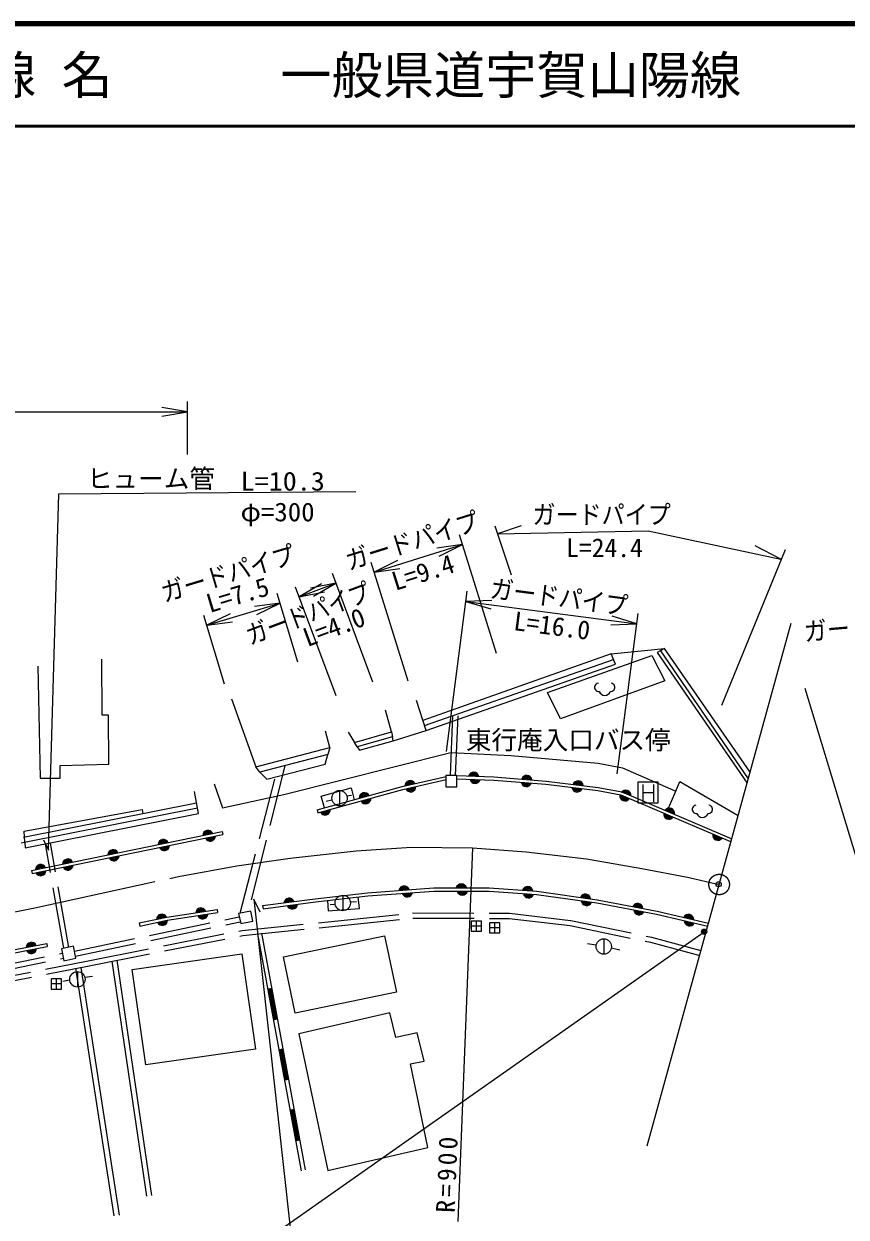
# Model space of a CAD drawing. Units: millimetres, scale not verified. Extents: x 40000 to 680000, y 20000 to 380000.
# Drawn here: x 191692 to 271983, y 263546 to 380000 of the extents above; entities that cross this region are included whole.
import ezdxf
from ezdxf.enums import TextEntityAlignment as Align

# ---------------------------------------------------------------- set-up
doc = ezdxf.new("R2010")
doc.units = ezdxf.units.MM
doc.header["$LTSCALE"] = 1000
doc.header["$PDMODE"] = 32
doc.header["$PDSIZE"] = 500
doc.linetypes.add('CHAIN', pattern=[18.5, 12, -1.5, 3.5, -1.5])
doc.linetypes.add('DASHED', pattern=[7.5, 6, -1.5])
for name, color, linetype, lineweight in [('M-BGD', 7, 'Continuous', 13), ('M-BMK', 2, 'CHAIN', 13), ('M-BMK-OTRS', 5, 'Continuous', 13), ('M-STR-HTXT', 7, 'Continuous', 13), ('M-TTL', 2, 'Continuous', 140), ('M-TTL-LINE', 7, 'Continuous', 50)]:
    doc.layers.add(name, color=color, linetype=linetype, lineweight=lineweight)
doc.layers.add('M-OTRS', color=6, linetype='Continuous')
doc.layers.add('M-TTL-TXT', color=7, linetype='Continuous')
doc.styles.add('ＭＳ ゴシック', font='')
doc.styles.get('ＭＳ ゴシック').set_extended_font_data('MS Gothic')

# ---------------------------------------------------------------- blocks, each defined once
blk = doc.blocks.new('open_arrow')
at = {"color": 0, "linetype": 'Continuous', "lineweight": -2}
blk.add_lwpolyline([(7.5, 1.25), (0, 0), (7.5, -1.25)], dxfattribs=at)

msp = doc.modelspace()

# ---------------------------------------------------------------- linework, layer by layer
at = {"layer": 'M-BGD'}
for p, q in [((230820, 311522), (249269, 317965)), ((249054, 318504), (254254, 319033)), ((253849, 318812), (262423, 306319)), ((262606, 306982), (254254, 319033)), ((227603, 310900), (227014, 313007)), ((221560, 309379), (221142, 310982)), ((228634, 305580), (232912, 306554)), ((233964, 306633), (237590, 306500)), ((233964, 306332), (237573, 306201)), ((237590, 306500), (242703, 306104)), ((220319, 303281), (228634, 305580)), ((220399, 302991), (228707, 305289)), ((222517, 305183), (222517, 303683)), ((228707, 305289), (232915, 306247)), ((237573, 306201), (242673, 305806)), ((242673, 305806), (247724, 305179)), ((242703, 306104), (247769, 305476)), ((247724, 305179), (249983, 304768)), ((247769, 305476), (250070, 305057)), ((251634, 305986), (251634, 303986)), ((253634, 305985), (251634, 305986)), ((252174, 304071), (252174, 305770)), ((253166, 305781), (253165, 304076)), ((253634, 303985), (253634, 305985)), ((191665, 300635), (208540, 303988)), ((221197, 304139), (221771, 304278)), ((223227, 304650), (223692, 304743)), ((249983, 304768), (260693, 300191)), ((250070, 305057), (260811, 300467)), ((251634, 303986), (253634, 303985)), ((252174, 304986), (253165, 304985)), ((191763, 300145), (208637, 303497)), ((220319, 303281), (220399, 302991)), ((192431, 297383), (211063, 301176)), ((192490, 297089), (211123, 300882)), ((211063, 301176), (211123, 300882)), ((192431, 297383), (192490, 297089)), ((220121, 294606), (225257, 295209)), ((220158, 294308), (225285, 294910)), ((222829, 294953), (222829, 293453)), ((225257, 295209), (231718, 295673)), ((225285, 294910), (231729, 295373)), ((231718, 295673), (237134, 295672)), ((231729, 295373), (237123, 295372)), ((237123, 295372), (241750, 295047)), ((237134, 295672), (241782, 295346)), ((241750, 295047), (247636, 294212)), ((241782, 295346), (247685, 294508)), ((208661, 293273), (210567, 293568)), ((210567, 293568), (210612, 293271)), ((215006, 293946), (220121, 294606)), ((215006, 293946), (215044, 293649)), ((215044, 293649), (220158, 294308)), ((221608, 294052), (222073, 294099)), ((223591, 294315), (224165, 294362)), ((247636, 294212), (253479, 293121)), ((247685, 294508), (253541, 293415)), ((202943, 292252), (205639, 292825)), ((203006, 291958), (205693, 292529)), ((205639, 292825), (208661, 293273)), ((205693, 292529), (208706, 292977)), ((208706, 292977), (210612, 293271)), ((236384, 292445), (235384, 292445)), ((235384, 292445), (235384, 291445)), ((235884, 291445), (235884, 292445)), ((236384, 291445), (236384, 292445)), ((253479, 293121), (258475, 291948)), ((253541, 293415), (258544, 292240)), ((202943, 292252), (203006, 291958)), ((218814, 268080), (214539, 291182)), ((219207, 268153), (214933, 291255)), ((236384, 291945), (235384, 291945)), ((235384, 291445), (236384, 291445)), ((238174, 292282), (237174, 292282)), ((237174, 292282), (237174, 291282)), ((238174, 291782), (237174, 291782)), ((237174, 291282), (238174, 291282)), ((237674, 291282), (237674, 292282)), ((238174, 291282), (238174, 292282)), ((175961, 286808), (193927, 290256)), ((193927, 290256), (193984, 289961)), ((246719, 290265), (247556, 290110)), ((248316, 290708), (248316, 289208)), ((176015, 286512), (193984, 289961)), ((249074, 289831), (249880, 289645)), ((196750, 287840), (200489, 263674)), ((197244, 287916), (200983, 263750)), ((200279, 288538), (203661, 265577)), ((200774, 288611), (204156, 265649)), ((195364, 286808), (194364, 286808)), ((194364, 286808), (194364, 285808)), ((194864, 285808), (194864, 286808)), ((195364, 285808), (195364, 286808)), ((195483, 286591), (196165, 286715)), ((196918, 287504), (196918, 286004)), ((197637, 286962), (198411, 287070)), ((195364, 286308), (194364, 286308)), ((194364, 285808), (195364, 285808)), ((215932, 285852), (215539, 285779)), ((216164, 282844), (215618, 285794)), ((216242, 282859), (215696, 285808)), ((216321, 282873), (215775, 285823)), ((216400, 282888), (215854, 285838)), ((216085, 282829), (216478, 282902)), ((217024, 279952), (216631, 279880)), ((217255, 276944), (216709, 279894)), ((217334, 276959), (216788, 279909)), ((217413, 276973), (216867, 279923)), ((217491, 276988), (216945, 279938)), ((217177, 276930), (217570, 277002)), ((218116, 274052), (217722, 273980)), ((218347, 271044), (217801, 273994)), ((218426, 271059), (217880, 274009)), ((218504, 271073), (217958, 274023)), ((218583, 271088), (218037, 274038)), ((218268, 271030), (218662, 271103))]:
    msp.add_line(p, q, dxfattribs=at)
at = {"layer": 'M-BGD', "linetype": 'DASHED'}
for p, q in [((233335, 306633), (233588, 312488)), ((233835, 306611), (234087, 312467)), ((217172, 307601), (213598, 293362)), ((212825, 293203), (216493, 307427)), ((184143, 298267), (191785, 300150)), ((195582, 289784), (193796, 299963)), ((196075, 289871), (194289, 300050)), ((196633, 289496), (212725, 292865)), ((196736, 289006), (212827, 292375)), ((213004, 291530), (222348, 292470)), ((222348, 292470), (229634, 293235)), ((222399, 291972), (229659, 292735)), ((229634, 293235), (239116, 293199)), ((229659, 292735), (239086, 292699)), ((239086, 292699), (245032, 292007)), ((239116, 293199), (245112, 292501)), ((245112, 292501), (252991, 290861)), ((197979, 288570), (213004, 291530)), ((213078, 291035), (222399, 291972)), ((245032, 292007), (252875, 290374)), ((198075, 288079), (213078, 291035)), ((252875, 290374), (257681, 289094)), ((252991, 290861), (257810, 289577)), ((173136, 284708), (195448, 289310)), ((173237, 284218), (195549, 288821)), ((186439, 286306), (197979, 288570)), ((186537, 285815), (198075, 288079))]:
    msp.add_line(p, q, dxfattribs=at)
at = {"layer": 'M-BGD'}
for points in [[(193063, 317322), (193294, 306376), (195246, 306375), (195246, 307630), (199987, 307746), (199965, 312541), (199330, 312541), (199300, 318011)], [(230977, 311023), (249456, 317496), (249054, 318504), (230663, 312019)], [(254254, 319033), (253533, 318638), (262304, 305888)], [(211974, 314122), (214343, 307497), (221560, 309379), (221385, 308681), (214726, 306974), (214343, 307497)], [(227742, 310032), (230977, 311023), (230047, 313975)], [(223373, 310877), (223977, 309878), (227603, 310900), (227696, 310420), (224240, 309460), (223977, 309878)], [(224240, 309460), (224457, 309134), (227742, 310032), (227696, 310420)], [(210267, 305819), (211103, 303483), (217073, 304789), (233389, 308900), (239229, 308585), (247770, 307852), (250140, 307398), (255357, 305120)], [(214726, 306974), (215424, 306277), (221106, 307740), (221385, 308681)], [(221062, 303486), (220717, 304639), (223641, 305433), (223956, 304286)], [(254519, 303156), (255357, 305120), (255753, 306049), (261440, 302752)], [(191785, 300150), (191818, 299571), (208750, 302930), (208367, 305092)], [(191785, 300150), (191719, 301224), (203253, 303318), (203294, 302945)], [(221332, 294446), (221421, 293433), (224479, 293659), (224338, 294799)], [(230084, 281543), (228015, 281078), (227411, 283495), (218545, 281440)], [(218545, 281440), (221366, 268105), (231145, 270352), (229433, 278498), (230781, 278753), (230084, 281543)]]:
    msp.add_lwpolyline(points, dxfattribs=at)
for points in [[(242834, 314758), (253014, 318347), (254269, 315872), (244088, 312178)], [(232910, 305548), (233964, 305548), (233964, 306633), (232910, 306633)], [(212662, 293169), (212863, 292193), (214042, 292436), (213841, 293412)], [(195357, 289737), (195605, 288569), (196777, 288818), (196529, 289985)], [(217050, 288949), (226916, 291004), (228064, 285496), (218197, 283440)], [(202280, 287720), (212971, 289252), (214305, 279947), (203613, 278415)]]:
    msp.add_lwpolyline(points, close=True, dxfattribs=at)
for centre, radius in [((222517, 304433), 750), ((222829, 294203), 750), ((258123, 291404), 250), ((258123, 291404), 200), ((258123, 291404), 150), ((258123, 291404), 100), ((258123, 291404), 50), ((258123, 291404), 20), ((248316, 289958), 750), ((196918, 286754), 750)]:
    msp.add_circle(centre, radius, dxfattribs=at)
for centre, radius, start, end in [((247815, 315252), 400, 95.97025, 279.29191), ((249011, 315252), 400, 260.68774, 84.0094), ((248413, 315017), 557, 196.70977, 343.26988), ((235617, 306460), 512, 10.58987, 165.2291), ((235617, 306460), 410, 13.83516, 161.9838), ((235762, 306379), 512, 190.58987, 345.2291), ((235617, 306460), 308, 19.36961, 156.44935), ((235762, 306379), 410, 193.83516, 341.9838), ((235617, 306460), 205, 31.19287, 144.62609), ((235762, 306379), 308, 199.36961, 336.44935), ((240791, 306139), 512, 8.25159, 162.89082), ((240791, 306139), 410, 11.49688, 159.64552), ((240791, 306139), 308, 17.03133, 154.11108), ((240791, 306139), 205, 28.85459, 142.28781), ((229412, 305637), 512, 25.77876, 180.418), ((229452, 305567), 512, 205.838, 0.47723), ((229412, 305637), 410, 29.02406, 177.1727), ((229452, 305567), 410, 209.0833, 357.23194), ((229412, 305637), 308, 34.55851, 171.63825), ((229452, 305567), 308, 214.61774, 351.69749), ((229412, 305637), 205, 46.38177, 159.81499), ((229452, 305567), 205, 226.441, 339.87423), ((235762, 306379), 205, 211.19287, 324.62609), ((240760, 306067), 512, 188.25159, 342.89082), ((240760, 306067), 410, 191.49688, 339.64552), ((240760, 306067), 308, 197.03133, 334.11108), ((240760, 306067), 205, 208.85459, 322.28781), ((245713, 305542), 512, 185.6099, 340.24913), ((245713, 305542), 410, 188.85519, 337.00383), ((245804, 305606), 512, 5.6099, 160.24913), ((245713, 305542), 308, 194.38964, 331.46938), ((245804, 305606), 410, 8.85519, 157.00383), ((245713, 305542), 205, 206.2129, 319.64612), ((245804, 305606), 308, 14.38964, 151.46938), ((245804, 305606), 205, 26.2129, 139.64612), ((250445, 304714), 512, 352.86905, 147.50828), ((250445, 304714), 410, 356.11434, 144.26298), ((224960, 304447), 512, 28.13855, 182.77778), ((224960, 304447), 410, 31.38384, 179.53248), ((225067, 304399), 512, 208.13855, 2.77778), ((224960, 304447), 308, 36.91829, 173.99804), ((225067, 304399), 410, 211.38384, 359.53248), ((224960, 304447), 205, 48.74155, 162.17477), ((225067, 304399), 308, 216.91829, 353.99804), ((225067, 304399), 205, 228.74155, 342.17477), ((250388, 304674), 512, 172.49204, 327.13128), ((250388, 304674), 410, 175.73734, 323.88598), ((250388, 304674), 308, 181.27179, 318.35153), ((250388, 304674), 205, 193.09505, 306.52827), ((250445, 304714), 308, 1.64879, 138.72853), ((250445, 304714), 205, 13.47205, 126.90527), ((221102, 303302), 512, 208.13855, 2.77778), ((221102, 303302), 410, 211.38384, 359.53248), ((221102, 303302), 308, 216.91829, 353.99804), ((221102, 303302), 205, 228.74155, 342.17477), ((254671, 302887), 512, 169.53979, 324.17902), ((254671, 302887), 410, 172.78509, 320.93373), ((254716, 302949), 512, 349.53979, 144.17902), ((254671, 302887), 308, 178.31953, 315.39928), ((254716, 302949), 410, 352.78509, 140.93373), ((254671, 302887), 205, 190.1428, 303.57602), ((254716, 302949), 308, 358.31953, 135.39928), ((254716, 302949), 205, 10.1428, 123.57602), ((257347, 303344), 400, 95.97025, 279.29191), ((257945, 303109), 557, 196.70977, 343.26988), ((258543, 303344), 400, 260.68774, 84.0094), ((209674, 300778), 512, 24.18616, 178.82539), ((209674, 300778), 410, 27.43145, 175.58009), ((209674, 300778), 308, 32.9659, 170.04565), ((209887, 300745), 512, 204.18616, 358.82539), ((209674, 300778), 205, 44.78916, 158.22238), ((209887, 300745), 410, 207.43145, 355.58009), ((209887, 300745), 308, 212.9659, 350.04565), ((209887, 300745), 205, 224.78916, 338.22238), ((259457, 300841), 512, 169.53979, 324.17902), ((259457, 300841), 410, 172.78509, 320.93373), ((259457, 300841), 308, 178.31953, 315.39928), ((259457, 300841), 205, 190.1428, 303.57602), ((200406, 298892), 512, 24.18616, 178.82539), ((200406, 298892), 410, 27.43145, 175.58009), ((205331, 299894), 512, 24.18616, 178.82539), ((205331, 299894), 410, 27.43145, 175.58009), ((205397, 299831), 512, 204.18616, 358.82539), ((205331, 299894), 308, 32.9659, 170.04565), ((205397, 299831), 410, 207.43145, 355.58009), ((205397, 299831), 308, 212.9659, 350.04565), ((205331, 299894), 205, 44.78916, 158.22238), ((205397, 299831), 205, 224.78916, 338.22238), ((195990, 297993), 512, 24.18616, 178.82539), ((195990, 297993), 410, 27.43145, 175.58009), ((195990, 297993), 308, 32.9659, 170.04565), ((195990, 297993), 205, 44.78916, 158.22238), ((200478, 298830), 512, 204.18616, 358.82539), ((200406, 298892), 308, 32.9659, 170.04565), ((200478, 298830), 410, 207.43145, 355.58009), ((200406, 298892), 205, 44.78916, 158.22238), ((200478, 298830), 308, 212.9659, 350.04565), ((200478, 298830), 205, 224.78916, 338.22238), ((193331, 297452), 512, 24.18616, 178.82539), ((193342, 297377), 512, 204.18616, 358.82539), ((193331, 297452), 410, 27.43145, 175.58009), ((193342, 297377), 410, 207.43145, 355.58009), ((193331, 297452), 308, 32.9659, 170.04565), ((193342, 297377), 308, 212.9659, 350.04565), ((193331, 297452), 205, 44.78916, 158.22238), ((193342, 297377), 205, 224.78916, 338.22238), ((195988, 297916), 512, 204.18616, 358.82539), ((195988, 297916), 410, 207.43145, 355.58009), ((195988, 297916), 308, 212.9659, 350.04565), ((195988, 297916), 205, 224.78916, 338.22238), ((228827, 295353), 512, 16.78512, 171.42435), ((234405, 295560), 512, 12.67021, 167.30944), ((234405, 295560), 410, 15.9155, 164.06414), ((234405, 295560), 308, 21.44995, 158.5297), ((240868, 295297), 512, 8.66603, 163.30527), ((217599, 294167), 512, 20.02741, 174.66664), ((228827, 295353), 410, 20.03041, 168.17905), ((228827, 295353), 308, 25.56486, 162.64461), ((229135, 295300), 512, 196.78512, 351.42435), ((228827, 295353), 205, 37.38812, 150.82134), ((229135, 295300), 410, 200.03041, 348.17905), ((229135, 295300), 308, 205.56486, 342.64461), ((229135, 295300), 205, 217.38812, 330.82134), ((234511, 295485), 512, 192.67021, 347.30944), ((234511, 295485), 410, 195.9155, 344.06414), ((234511, 295485), 308, 201.44995, 338.5297), ((234405, 295560), 205, 33.27321, 146.70643), ((234511, 295485), 205, 213.27321, 326.70643), ((240975, 295207), 512, 188.26037, 342.8996), ((240868, 295297), 410, 11.91133, 160.05997), ((240975, 295207), 410, 191.50567, 339.65431), ((240868, 295297), 308, 17.44578, 154.52552), ((240975, 295207), 308, 197.04011, 334.11986), ((240868, 295297), 205, 29.26904, 142.70226), ((240975, 295207), 205, 208.86337, 322.2966), ((246520, 294560), 512, 4.60328, 159.24251), ((246520, 294560), 410, 7.84857, 155.99721), ((246520, 294560), 308, 13.38302, 150.46276), ((246520, 294560), 205, 25.20628, 138.6395), ((208984, 293211), 512, 21.34537, 175.9846), ((208984, 293211), 410, 24.59067, 172.73931), ((208984, 293211), 308, 30.12511, 167.20486), ((217599, 294167), 410, 23.2727, 171.42134), ((217599, 294167), 308, 28.80715, 165.88689), ((217599, 294167), 205, 40.63041, 154.06363), ((217899, 294130), 512, 200.02741, 354.66664), ((217899, 294130), 410, 203.2727, 351.42134), ((217899, 294130), 308, 208.80715, 345.88689), ((217899, 294130), 205, 220.63041, 334.06363), ((246629, 294465), 512, 184.42621, 339.06544), ((246629, 294465), 410, 187.6715, 335.82014), ((246629, 294465), 308, 193.20595, 330.28569), ((246629, 294465), 205, 205.02921, 318.46243), ((251617, 293659), 512, 2.10547, 156.74471), ((251617, 293659), 410, 5.35077, 153.49941), ((251771, 293554), 512, 182.10547, 336.74471), ((251617, 293659), 308, 10.88522, 147.96496), ((251771, 293554), 410, 185.35077, 333.49941), ((251617, 293659), 205, 22.70848, 136.1417), ((251771, 293554), 308, 190.88522, 327.96496), ((251771, 293554), 205, 202.70848, 316.1417), ((205150, 292594), 512, 23.92987, 178.56911), ((205150, 292594), 410, 27.17517, 175.32381), ((205219, 292531), 512, 203.83788, 358.47711), ((205150, 292594), 308, 32.70962, 169.78936), ((205219, 292531), 410, 207.08318, 355.23182), ((205150, 292594), 205, 44.53288, 157.9661), ((205219, 292531), 308, 212.61762, 349.69737), ((205219, 292531), 205, 224.44088, 337.87411), ((209150, 293161), 512, 201.37277, 356.012), ((209150, 293161), 410, 204.61807, 352.76671), ((208984, 293211), 205, 41.94837, 155.3816), ((209150, 293161), 308, 210.15252, 347.23226), ((209150, 293161), 205, 221.97578, 335.409), ((256592, 292582), 512, 359.46224, 154.10147), ((256694, 292482), 512, 179.46224, 334.10147), ((256592, 292582), 410, 2.70754, 150.85618), ((256694, 292482), 410, 182.70754, 330.85618), ((256592, 292582), 308, 8.24198, 145.32173), ((256694, 292482), 308, 188.24198, 325.32173), ((256592, 292582), 205, 20.06525, 133.49847), ((256694, 292482), 205, 200.06525, 313.49847), ((192435, 289855), 512, 23.54474, 178.18397), ((192435, 289855), 410, 26.79003, 174.93867), ((192435, 289855), 308, 32.32448, 169.40423), ((192435, 289855), 205, 44.14774, 157.58096), ((192411, 289774), 512, 203.54474, 358.18397), ((192411, 289774), 410, 206.79003, 354.93867), ((192411, 289774), 308, 212.32448, 349.40423), ((192411, 289774), 205, 224.14774, 337.58096)]:
    msp.add_arc(centre, radius, start, end, dxfattribs=at)
msp.add_point((258123, 291404), dxfattribs=at)
at = {"layer": 'M-BMK'}
for points in [[(162565, 287874), (176932, 290481), (192764, 293733), (206779, 296790), (212479, 297835), (217708, 298566), (224140, 299297), (229527, 299662), (235488, 299574)], [(235488, 299574), (240734, 299181), (246626, 298518), (252029, 297576), (256491, 296738), (259582, 296008)]]:
    msp.add_lwpolyline(points, dxfattribs=at)
msp.add_circle((259582, 296008), 1000, dxfattribs=at)
at = {"layer": 'M-BMK-OTRS'}
for p, q in [((259582, 296008), (266610, 321514)), ((275900, 288944), (267977, 315142)), ((252554, 270502), (259582, 296008))]:
    msp.add_line(p, q, dxfattribs=at)
at = {"layer": 'M-OTRS'}
msp.add_point((259535, 296036), dxfattribs=at)
at = {"layer": 'M-STR-HTXT'}
for p, q in [((207666, 337975), (207667, 343132)), ((132287, 342145), (207667, 342132)), ((195103, 334122), (224103, 334367)), ((237694, 331021), (239262, 326245)), ((237845, 318547), (234215, 330143)), ((225901, 326492), (234513, 329188)), ((266036, 328680), (259819, 313490)), ((229233, 315851), (225602, 327446)), ((225773, 315763), (221821, 326358)), ((222176, 314421), (218223, 325016)), ((218572, 324079), (222170, 325421)), ((218445, 317701), (216439, 324414)), ((232946, 309002), (234991, 324627)), ((209555, 321313), (216726, 323455)), ((234861, 323636), (251549, 321452)), ((211274, 315559), (209268, 322271)), ((249634, 306818), (251679, 322444)), ((235488, 299574), (234080, 263107)), ((196838, 248372), (258123, 291404))]:
    msp.add_line(p, q, dxfattribs=at)
for points in [[(193597, 300372), (194097, 299372), (195103, 334122)], [(240239, 331020), (237952, 330235), (252649, 330530), (265617, 327774), (263108, 329064)], [(214755, 293318), (214151, 294588), (218435, 255727), (247824, 256873)]]:
    msp.add_lwpolyline(points, dxfattribs=at)
at = {"layer": 'M-TTL'}
msp.add_line((680000, 380000), (40000, 380000), dxfattribs=at)
at = {"layer": 'M-TTL-LINE'}
msp.add_line((40000, 370000), (680000, 370000), dxfattribs=at)

# ---------------------------------------------------------------- block references
at = {"layer": 'M-STR-HTXT', "xscale": 333, "yscale": 333}
for p, rotation in [((207667, 342132), 180), ((234513, 329188), 197.4), ((225901, 326492), 17.4), ((218572, 324079), 20.5), ((222170, 325421), 200.5), ((216726, 323455), 196.6), ((234861, 323636), 352.5), ((209555, 321313), 16.6), ((251549, 321452), 172.5)]:
    msp.add_blockref('open_arrow', p, dxfattribs=dict(at, rotation=rotation))

# ---------------------------------------------------------------- texts
at = {"layer": 'M-BGD', "style": 'ＭＳ ゴシック'}
msp.add_text('東行庵入口バス停', height=1833, rotation=359.99, dxfattribs=at).set_placement((234849, 310115), align=Align.MIDDLE_LEFT)
at = {"layer": 'M-STR-HTXT', "style": 'ＭＳ ゴシック'}
for s, p in [('ヒューム管', (197854, 335622)), ('L=24.4', (244648, 328876))]:
    msp.add_text(s, height=1833, rotation=359.99, dxfattribs=at).set_placement(p, align=Align.MIDDLE_LEFT)
for s, rotation, width, p in [('L=10.3', 359.99, 1.1, (212854, 335369)), ('φ=300', 359.99, 1.05, (212853, 332369)), ('ガードパイプ', 359.99, 0.9, (241353, 332114)), ('ガードパイプ', 17.386, 0.9, (223154, 327549)), ('ガードパイプ', 16.635, 0.9, (205143, 324439)), ('ガードパイプ', 20.46, 0.85, (213457, 320236)), ('ガードパイプ', 352.545, 0.9, (237252, 324937)), ('ガードパイプ', 5.014, 0.9, (267861, 320668))]:
    msp.add_text(s, height=1833, rotation=rotation, dxfattribs=dict(at, width=width)).set_placement(p, align=Align.MIDDLE_LEFT)
for s, rotation, p in [('L=9.4', 17.386, (231102, 325073)), ('L=7.5', 16.635, (212986, 322869)), ('L=4.0', 20.46, (222486, 319747)), ('L=16.0', 352.545, (243076, 319817))]:
    msp.add_text(s, height=1833, rotation=rotation, dxfattribs=at).set_placement(p, align=Align.BOTTOM_CENTER)
at = {"layer": 'M-STR-HTXT', "insert": (232862, 263973), "char_height": 1833, "attachment_point": 4, "rotation": 87.789, "style": 'ＭＳ ゴシック'}
msp.add_mtext('\\T1.24;R=900', dxfattribs=at)
at = {"layer": 'M-TTL-TXT', "style": 'ＭＳ ゴシック'}
for s, p in [('路 線 名', (180380, 375000)), ('一般県道宇賀山陽線', (216734, 375000))]:
    msp.add_text(s, height=3666, dxfattribs=at).set_placement(p, align=Align.MIDDLE_LEFT)

doc.saveas('drawing.dxf')
